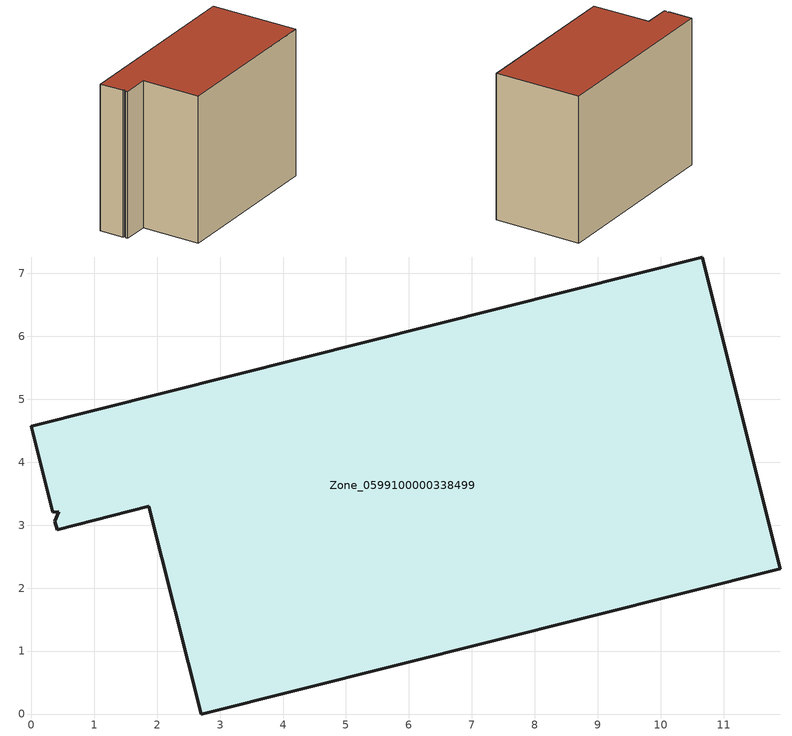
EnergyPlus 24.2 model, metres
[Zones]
Zone_0599100000338499
 floor ground (C_G): 0.34,3.21 0,4.57 10.66,7.26 11.9,2.31 2.7,0 1.87,3.3 0.41,2.93 0.38,3.06 0.43,3.21 z0
 wall outside (C_F): 10.66,7.26 0,4.57 0.34,3.21 0.43,3.21 0.38,3.06 0.41,2.93 1.87,3.3 2.7,0 11.9,2.31 10.66,7.26 z0:8.53
 roof outside (C_R): 0,4.57 0.34,3.21 0.43,3.21 0.38,3.06 0.41,2.93 1.87,3.3 2.7,0 11.9,2.31 10.66,7.26 z8.53
[BUILDING]
Pand.0599100000338499: North Axis=0; Terrain=City; Loads Convergence Tolerance Value=0.04; Temperature Convergence Tolerance Value=0.4; Solar Distribution=FullExterior; Maximum Number of Warmup Days=25; Minimum Number of Warmup Days=1
[Site:Location]
Rotterdam.The.Hague.AP_ZH_NLD Design_Conditions: Latitude=51.96; Longitude=4.45; Time Zone=1; Elevation=-4.5
[SITE:GROUNDTEMPERATURE:BUILDINGSURFACE]
18, 18, 18, 18, 18, 18, 18, 18, 18, 18, 18, 18
[MATERIAL] Thermal Absorptance=0.9; Solar Absorptance=0.7; Visible Absorptance=0.7
Name | Roughness | Thickness | Conductivity | Density | Specific Heat
G.TI.1992-2005 | MediumSmooth | 0.15 | 0.06 | 540 | 1210
F.TI.1992-2005 | Rough | 0.3 | 0.12 | 1920 | 840
R.TI.1992-2005 | MediumRough | 0.2 | 0.08 | 1500 | 1000
[CONSTRUCTION]
C_G: G.TI.1992-2005
C_F: F.TI.1992-2005
C_R: R.TI.1992-2005
[ZONE]
Zone_0599100000338499: Type=1; Multiplier=1; Ceiling Height=Autocalculate; Volume=Autocalculate; Floor Area=autocalculate; Part of Total Floor Area=Yes
[ZONEINFILTRATION:DESIGNFLOWRATE]
Infil_Zone_0599100000338499: Zone or ZoneList or Space or SpaceList=Zone_0599100000338499; Schedule=AlwaysOn; Design Flow Rate Calculation Method=Flow/Area; Flow Rate per Floor Area=0.0015; Constant Term Coefficient=1; Temperature Term Coefficient=0; Velocity Term Coefficient=0; Velocity Squared Term Coefficient=0
[HVACTEMPLATE:ZONE:IDEALLOADSAIRSYSTEM]
Zone_0599100000338499: Maximum Heating Supply Air Temperature=50; Minimum Cooling Supply Air Temperature=13; Maximum Heating Supply Air Humidity Ratio=0.0156; Minimum Cooling Supply Air Humidity Ratio=0.0077; Heating Limit=NoLimit; Cooling Limit=NoLimit; Dehumidification Control Type=ConstantSensibleHeatRatio; Cooling Sensible Heat Ratio=0.7; Dehumidification Setpoint=60; Humidification Control Type=None; Humidification Setpoint=30; Outdoor Air Method=None; Outdoor Air Flow Rate per Person=0.00944; Outdoor Air Flow Rate per Zone Floor Area=0; Outdoor Air Flow Rate per Zone=0; Demand Controlled Ventilation Type=None; Outdoor Air Economizer Type=NoEconomizer; Heat Recovery Type=None; Sensible Heat Recovery Effectiveness=0.7; Latent Heat Recovery Effectiveness=0.65
[ZONECONTROL:THERMOSTAT]
ThermostatControl_Zone_0599100000338499: Zone or ZoneList=Zone_0599100000338499; Control Type Schedule=DualSetpointControlType; Control 1=Thermostat_Zone_0599100000338499; Temperature Difference Between Cutout And Setpoint=0
[THERMOSTATSETPOINT:DUALSETPOINT]
Thermostat_Zone_0599100000338499: Heating Setpoint Temperature Schedule=HeatingSetpoint_Zone_0599100000338499; Cooling Setpoint Temperature Schedule=CoolingSetpoint_Zone_0599100000338499
[SCHEDULE:COMPACT]
HeatingSetpoint_Zone_0599100000338499: Through: 12/31, For: AllDays, Until: 24:00, 21
CoolingSetpoint_Zone_0599100000338499: Through: 12/31, For: AllDays, Until: 24:00, 24
DualSetpointControlType: Through: 12/31, For: AllDays, Until: 24:00, 4
AlwaysOn: Through: 12/31, For: AllDays, Until: 24:00, 1
